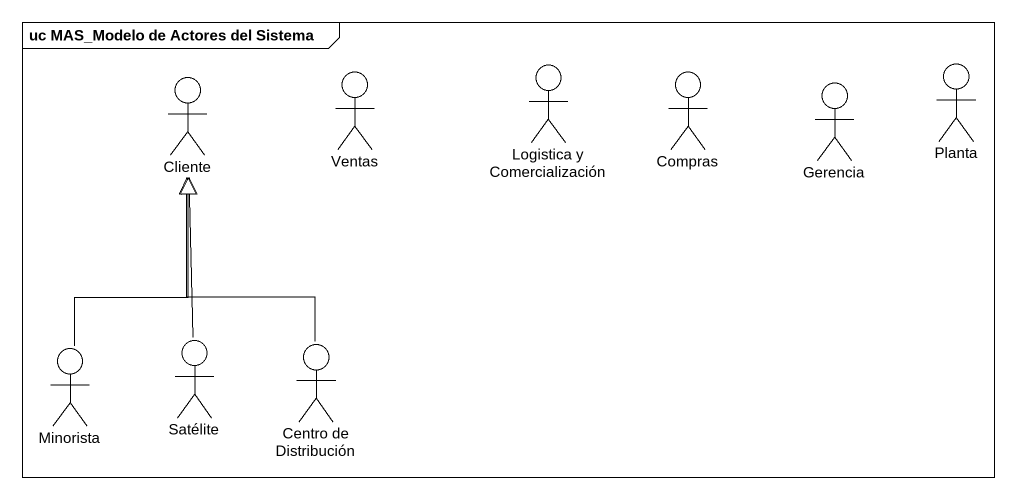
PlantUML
@startuml
mainframe uc MAS_Modelo de Actores del Sistema
actor Cliente
actor Ventas
actor "Logistica y Comercialización" as Logistica_y_Comercialización
actor Compras
actor Gerencia
actor Planta
actor Satélite
actor "Centro de Distribución" as Centro_de_Distribución
actor Minorista
Satélite -up-|> Cliente
Centro_de_Distribución -up-|> Cliente
Minorista -up-|> Cliente
@enduml
